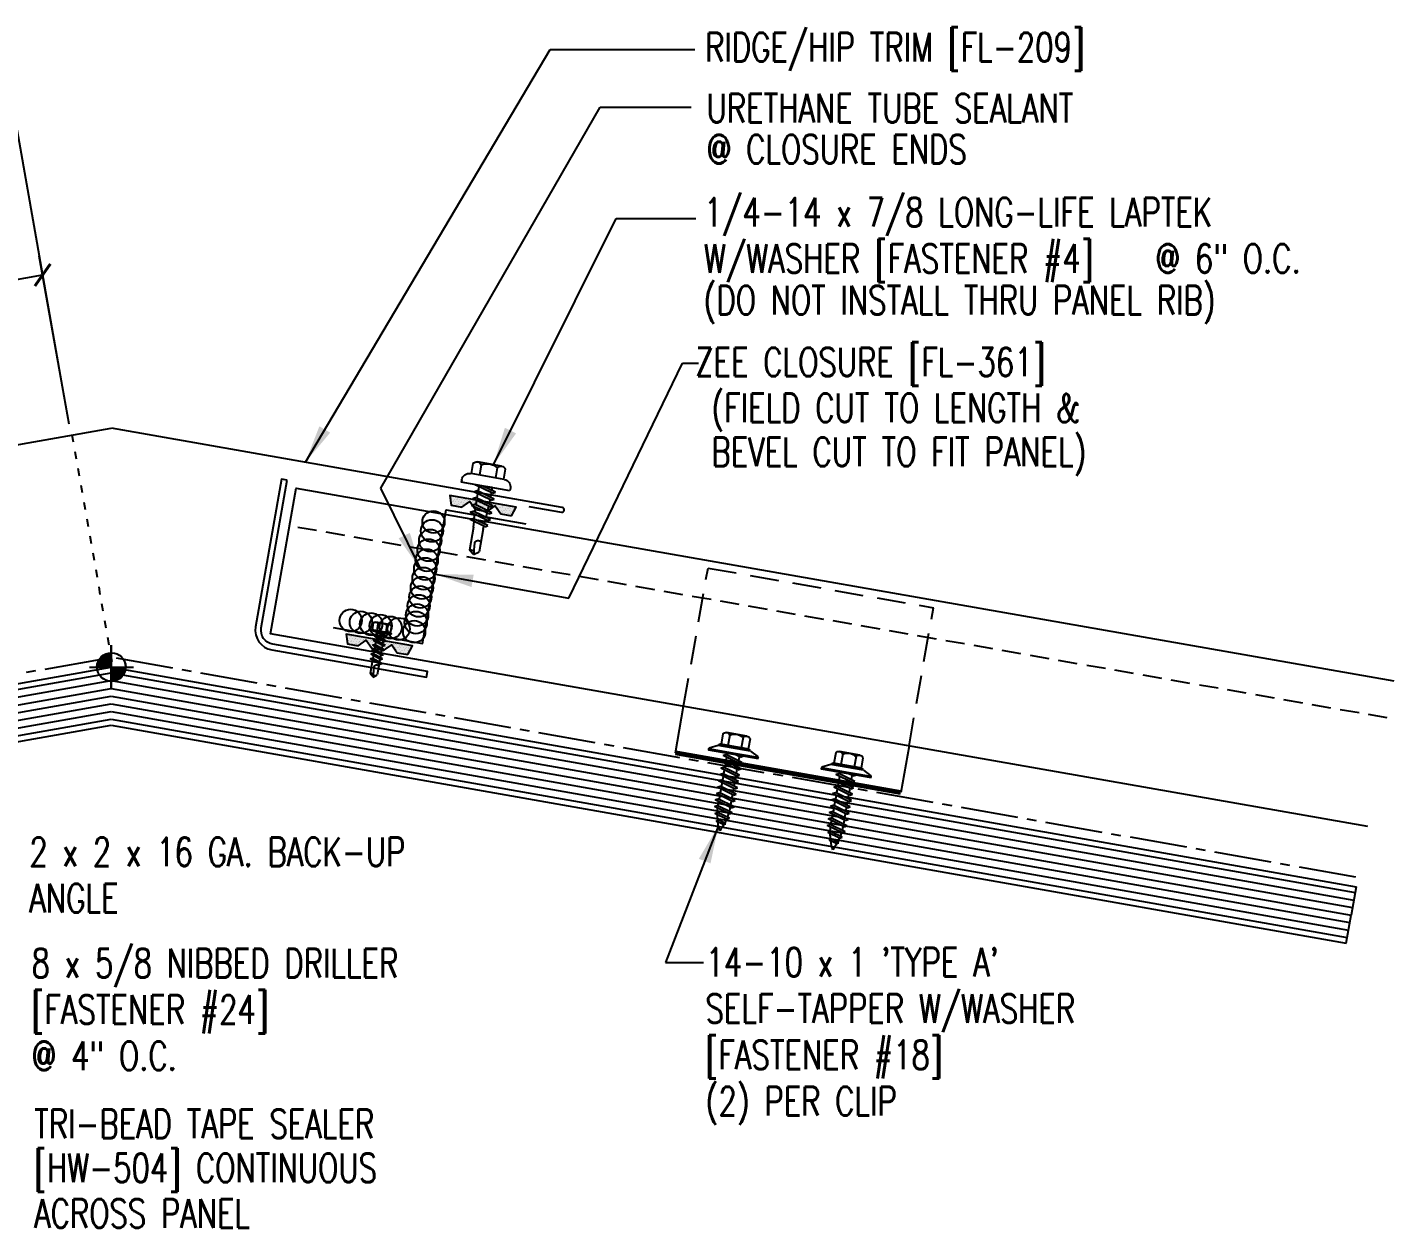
# Model space of a CAD drawing. Header units: inches. Extents: x 1 to 188, y 15 to 98.
# Drawn here: x 18.93 to 36.85, y 15.04 to 30.78 of the extents above; entities that cross this region are included whole.
import ezdxf

# ---------------------------------------------------------------- set-up
doc = ezdxf.new("R2010")
doc.units = ezdxf.units.IN
doc.header["$MEASUREMENT"] = 0
for name, pattern in [('CENTER2', [1.125, 0.75, -0.125, 0.125, -0.125]), ('DOT2', [0.125, 0, -0.125]), ('HIDDEN2', [0.1875, 0.125, -0.0625])]:
    doc.linetypes.add(name, pattern=pattern)
for name, color, linetype in [('BARRIER', 253, 'CENTER2'), ('clip', 5, 'Continuous'), ('CLO', 3, 'Continuous'), ('DIM', 2, 'Continuous'), ('FASTENER', 9, 'Continuous'), ('PANEL', 11, 'Continuous'), ('SEALANT', 8, 'Continuous'), ('SECTION', 11, 'Continuous'), ('STLA', 12, 'Continuous'), ('TAPE', 8, 'Continuous'), ('TEXT', 2, 'Continuous'), ('TRIM', 6, 'Continuous'), ('wood', 3, 'Continuous')]:
    doc.layers.add(name, color=color, linetype=linetype)
doc.styles.add('TEXT', font='SIMPLEX', dxfattribs={"width": 0.75, "height": 6})
doc.styles.add('TEXT1', font='ROMANS.shx', dxfattribs={"width": 0.75, "height": 0.375})
doc.dimstyles.new('DETAIL$7', dxfattribs={"dimscale": 4, "dimtxt": 6, "dimasz": 0.125, "dimexe": 0.0625, "dimexo": 0.125, "dimgap": 0.0625, "dimtad": 1, "dimdec": 5, "dimzin": 3, "dimdsep": 46, "dimlunit": 4, "dimtxsty": 'TEXT', "dimblk": 'ARCHTICK', "dimcen": 0.0625, "dimclrd": 7, "dimclre": 7, "dimclrt": 2, "dimadec": 0, "dimazin": 0, "dimtfac": 0.666667, "dimtdec": 5, "dimtmove": 0, "dimatfit": 3, "dimfxl": 0, "dimfrac": 2, "dimtolj": 1, "dimtzin": 3, "dimarcsym": 0})

# ---------------------------------------------------------------- blocks, each defined once
blk = doc.blocks.new('FD-F4')
at = {"layer": 'TEXT', "style": 'TEXT1', "width": 0.75}
for s, p in [('1/4-14 x 7/8 LONG-LIFE LAPTEK', (0.0047, -0.0408)), ('W/WASHER [FASTENER #4]', (0.0047, -0.1926))]:
    blk.add_text(s, height=0.09375, dxfattribs=at).set_placement(p)
blk.add_attdef('(QUANTITY)', (1.4847, -0.1926), '', height=0.0938, dxfattribs=at)
at = {"layer": 'TEXT', "style": 'TEXT1', "flags": 1}
for tag, p in [('Color', (0.0624, -0.4349)), ('Calc', (0.0624, -0.4349)), ('Opt1', (0.0624, -0.4349)), ('Opt2', (0.0624, -0.4349)), ('Opt3', (0.0624, -0.4349)), ('Description', (0.0624, -0.4349)), ('Multiple', (0.0624, -0.4349)), ('Part', (0.0624, -0.4349)), ('Spare1', (0.0624, -0.6224)), ('Spare2', (0.0624, -0.6224)), ('Spare3', (0.0624, -0.6224)), ('Spare4', (0.0624, -0.6224)), ('Spare5', (0.0624, -0.6224)), ('Spare6', (0.0624, -0.6224)), ('Spare7', (0.0624, -0.6224)), ('Spare8', (0.0624, -0.6224)), ('Spare9', (0.0624, -0.6224)), ('Spare10', (0.0624, -0.6224))]:
    blk.add_attdef(tag, p, '', height=0.0938, dxfattribs=at)
blk = doc.blocks.new('FD-F24')
at = {"layer": 'TEXT', "style": 'TEXT1', "width": 0.75}
for s, p in [('8 x 5/8 NIBBED DRILLER', (0.0047, -0.0408)), ('[FASTENER #24]', (0.0047, -0.1926))]:
    blk.add_text(s, height=0.09375, dxfattribs=at).set_placement(p)
blk.add_attdef('(QUANTITY)', (0.0047, -0.3444), '', height=0.0938, dxfattribs=at)
blk = doc.blocks.new('wp')
at = {"layer": 'SECTION'}
for p, q in [((0, -0.0958), (0, 0.0958)), ((-0.0958, 0), (0.0958, 0))]:
    blk.add_line(p, q, dxfattribs=at)
at = {"layer": 'SECTION', "const_width": 0.0625}
for points in [[(0, 0.0312, 0.414214), (-0.0312, 0, 1)], [(0, -0.0312, 0.414214), (0.0312, 0, 1)]]:
    blk.add_lwpolyline(points, format="xyb", dxfattribs=at)
at = {"layer": 'SECTION'}
blk.add_circle((0, 0), 0.0625, dxfattribs=at)
blk = doc.blocks.new('*X9')
at = {"color": 0}
for p, q in [((-0.434, 0.135), (-0.434, 0.135)), ((-0.434, 0.123), (-0.434, 0.123)), ((-0.422, 0.141), (-0.422, 0.141)), ((-0.422, 0.129), (-0.422, 0.129)), ((-0.422, 0.117), (-0.422, 0.117)), ((-0.422, 0.105), (-0.422, 0.105)), ((-0.422, 0.094), (-0.422, 0.094)), ((-0.422, 0.082), (-0.422, 0.082)), ((-0.41, 0.135), (-0.41, 0.135)), ((-0.41, 0.123), (-0.41, 0.123)), ((-0.41, 0.111), (-0.41, 0.111)), ((-0.41, 0.1), (-0.41, 0.1)), ((-0.41, 0.088), (-0.41, 0.088)), ((-0.41, 0.076), (-0.41, 0.076)), ((-0.41, 0.064), (-0.41, 0.064)), ((-0.41, 0.053), (-0.41, 0.053)), ((-0.41, 0.041), (-0.41, 0.041)), ((-0.398, 0.141), (-0.398, 0.141)), ((-0.398, 0.129), (-0.398, 0.129)), ((-0.398, 0.117), (-0.398, 0.117)), ((-0.398, 0.105), (-0.398, 0.105)), ((-0.398, 0.094), (-0.398, 0.094)), ((-0.398, 0.082), (-0.398, 0.082)), ((-0.398, 0.07), (-0.398, 0.07)), ((-0.398, 0.059), (-0.398, 0.059)), ((-0.398, 0.047), (-0.398, 0.047)), ((-0.398, 0.035), (-0.398, 0.035)), ((-0.398, 0.023), (-0.398, 0.023)), ((-0.387, 0.135), (-0.387, 0.135)), ((-0.387, 0.123), (-0.387, 0.123)), ((-0.387, 0.111), (-0.387, 0.111)), ((-0.387, 0.1), (-0.387, 0.1)), ((-0.387, 0.088), (-0.387, 0.088)), ((-0.387, 0.076), (-0.387, 0.076)), ((-0.387, 0.064), (-0.387, 0.064)), ((-0.387, 0.053), (-0.387, 0.053)), ((-0.387, 0.041), (-0.387, 0.041)), ((-0.387, 0.029), (-0.387, 0.029)), ((-0.375, 0.141), (-0.375, 0.141)), ((-0.375, 0.129), (-0.375, 0.129)), ((-0.375, 0.117), (-0.375, 0.117)), ((-0.375, 0.105), (-0.375, 0.105)), ((-0.375, 0.094), (-0.375, 0.094)), ((-0.375, 0.082), (-0.375, 0.082)), ((-0.375, 0.07), (-0.375, 0.07)), ((-0.375, 0.059), (-0.375, 0.059)), ((-0.375, 0.047), (-0.375, 0.047)), ((-0.375, 0.035), (-0.375, 0.035)), ((-0.375, 0.023), (-0.375, 0.023)), ((-0.363, 0.135), (-0.363, 0.135)), ((-0.363, 0.123), (-0.363, 0.123)), ((-0.363, 0.111), (-0.363, 0.111)), ((-0.363, 0.1), (-0.363, 0.1)), ((-0.363, 0.088), (-0.363, 0.088)), ((-0.363, 0.076), (-0.363, 0.076)), ((-0.363, 0.064), (-0.363, 0.064)), ((-0.363, 0.053), (-0.363, 0.053)), ((-0.363, 0.041), (-0.363, 0.041)), ((-0.363, 0.029), (-0.363, 0.029)), ((-0.352, 0.141), (-0.352, 0.141)), ((-0.352, 0.129), (-0.352, 0.129)), ((-0.352, 0.117), (-0.352, 0.117)), ((-0.352, 0.105), (-0.352, 0.105)), ((-0.352, 0.094), (-0.352, 0.094)), ((-0.352, 0.082), (-0.352, 0.082)), ((-0.352, 0.07), (-0.352, 0.07)), ((-0.352, 0.059), (-0.352, 0.059)), ((-0.352, 0.047), (-0.352, 0.047)), ((-0.352, 0.035), (-0.352, 0.035)), ((-0.352, 0.023), (-0.352, 0.023)), ((-0.34, 0.135), (-0.34, 0.135)), ((-0.34, 0.123), (-0.34, 0.123)), ((-0.34, 0.111), (-0.34, 0.111)), ((-0.34, 0.1), (-0.34, 0.1)), ((-0.34, 0.088), (-0.34, 0.088)), ((-0.34, 0.076), (-0.34, 0.076)), ((-0.34, 0.064), (-0.34, 0.064)), ((-0.34, 0.053), (-0.34, 0.053)), ((-0.34, 0.041), (-0.34, 0.041)), ((-0.34, 0.029), (-0.34, 0.029)), ((-0.328, 0.141), (-0.328, 0.141)), ((-0.328, 0.129), (-0.328, 0.129)), ((-0.328, 0.117), (-0.328, 0.117)), ((-0.328, 0.105), (-0.328, 0.105)), ((-0.328, 0.094), (-0.328, 0.094)), ((-0.328, 0.082), (-0.328, 0.082)), ((-0.328, 0.07), (-0.328, 0.07)), ((-0.328, 0.059), (-0.328, 0.059)), ((-0.328, 0.047), (-0.328, 0.047)), ((-0.328, 0.035), (-0.328, 0.035)), ((-0.328, 0.023), (-0.328, 0.023)), ((-0.316, 0.135), (-0.316, 0.135)), ((-0.316, 0.123), (-0.316, 0.123)), ((-0.316, 0.111), (-0.316, 0.111)), ((-0.316, 0.1), (-0.316, 0.1)), ((-0.316, 0.088), (-0.316, 0.088)), ((-0.316, 0.076), (-0.316, 0.076)), ((-0.316, 0.064), (-0.316, 0.064)), ((-0.316, 0.053), (-0.316, 0.053)), ((-0.316, 0.041), (-0.316, 0.041)), ((-0.316, 0.029), (-0.316, 0.029)), ((-0.305, 0.141), (-0.305, 0.141)), ((-0.305, 0.129), (-0.305, 0.129)), ((-0.305, 0.117), (-0.305, 0.117)), ((-0.305, 0.105), (-0.305, 0.105)), ((-0.305, 0.094), (-0.305, 0.094)), ((-0.305, 0.082), (-0.305, 0.082)), ((-0.305, 0.07), (-0.305, 0.07)), ((-0.305, 0.059), (-0.305, 0.059)), ((-0.305, 0.047), (-0.305, 0.047)), ((-0.305, 0.035), (-0.305, 0.035)), ((-0.305, 0.023), (-0.305, 0.023)), ((-0.293, 0.135), (-0.293, 0.135)), ((-0.293, 0.123), (-0.293, 0.123)), ((-0.293, 0.111), (-0.293, 0.111)), ((-0.293, 0.1), (-0.293, 0.1)), ((-0.293, 0.088), (-0.293, 0.088)), ((-0.293, 0.076), (-0.293, 0.076)), ((-0.293, 0.064), (-0.293, 0.064)), ((-0.293, 0.053), (-0.293, 0.053)), ((-0.293, 0.041), (-0.293, 0.041)), ((-0.293, 0.029), (-0.293, 0.029)), ((-0.281, 0.141), (-0.281, 0.141)), ((-0.281, 0.129), (-0.281, 0.129)), ((-0.281, 0.117), (-0.281, 0.117)), ((-0.281, 0.105), (-0.281, 0.105)), ((-0.281, 0.094), (-0.281, 0.094)), ((-0.281, 0.082), (-0.281, 0.082)), ((-0.281, 0.07), (-0.281, 0.07)), ((-0.281, 0.059), (-0.281, 0.059)), ((-0.281, 0.047), (-0.281, 0.047)), ((-0.281, 0.035), (-0.281, 0.035)), ((-0.281, 0.023), (-0.281, 0.023)), ((-0.27, 0.135), (-0.27, 0.135)), ((-0.27, 0.123), (-0.27, 0.123)), ((-0.27, 0.111), (-0.27, 0.111)), ((-0.27, 0.1), (-0.27, 0.1)), ((-0.27, 0.088), (-0.27, 0.088)), ((-0.27, 0.076), (-0.27, 0.076)), ((-0.27, 0.064), (-0.27, 0.064)), ((-0.27, 0.053), (-0.27, 0.053)), ((-0.27, 0.041), (-0.27, 0.041)), ((-0.27, 0.029), (-0.27, 0.029)), ((-0.258, 0.141), (-0.258, 0.141)), ((-0.258, 0.129), (-0.258, 0.129)), ((-0.258, 0.117), (-0.258, 0.117)), ((-0.258, 0.105), (-0.258, 0.105)), ((-0.258, 0.094), (-0.258, 0.094)), ((-0.258, 0.082), (-0.258, 0.082)), ((-0.258, 0.07), (-0.258, 0.07)), ((-0.258, 0.059), (-0.258, 0.059)), ((-0.258, 0.047), (-0.258, 0.047)), ((-0.258, 0.035), (-0.258, 0.035)), ((-0.258, 0.023), (-0.258, 0.023)), ((-0.246, 0.135), (-0.246, 0.135)), ((-0.246, 0.123), (-0.246, 0.123)), ((-0.246, 0.111), (-0.246, 0.111)), ((-0.246, 0.1), (-0.246, 0.1)), ((-0.246, 0.088), (-0.246, 0.088)), ((-0.246, 0.076), (-0.246, 0.076)), ((-0.246, 0.064), (-0.246, 0.064)), ((-0.246, 0.053), (-0.246, 0.053)), ((-0.246, 0.041), (-0.246, 0.041)), ((-0.234, 0.141), (-0.234, 0.141)), ((-0.234, 0.129), (-0.234, 0.129)), ((-0.234, 0.117), (-0.234, 0.117)), ((-0.234, 0.105), (-0.234, 0.105)), ((-0.234, 0.094), (-0.234, 0.094)), ((-0.234, 0.082), (-0.234, 0.082)), ((-0.234, 0.07), (-0.234, 0.07)), ((-0.234, 0.059), (-0.234, 0.059)), ((-0.234, 0.047), (-0.234, 0.047)), ((-0.223, 0.135), (-0.223, 0.135)), ((-0.223, 0.123), (-0.223, 0.123)), ((-0.223, 0.111), (-0.223, 0.111)), ((-0.223, 0.1), (-0.223, 0.1)), ((-0.223, 0.088), (-0.223, 0.088)), ((-0.223, 0.076), (-0.223, 0.076)), ((-0.223, 0.064), (-0.223, 0.064)), ((-0.211, 0.141), (-0.211, 0.141)), ((-0.211, 0.129), (-0.211, 0.129)), ((-0.211, 0.117), (-0.211, 0.117)), ((-0.211, 0.105), (-0.211, 0.105)), ((-0.211, 0.094), (-0.211, 0.094)), ((-0.211, 0.082), (-0.211, 0.082)), ((-0.211, 0.07), (-0.211, 0.07)), ((-0.199, 0.135), (-0.199, 0.135)), ((-0.199, 0.123), (-0.199, 0.123)), ((-0.199, 0.111), (-0.199, 0.111)), ((-0.199, 0.1), (-0.199, 0.1)), ((-0.199, 0.088), (-0.199, 0.088)), ((-0.188, 0.141), (-0.188, 0.141)), ((-0.188, 0.129), (-0.188, 0.129)), ((-0.188, 0.117), (-0.188, 0.117)), ((-0.188, 0.105), (-0.188, 0.105)), ((-0.188, 0.094), (-0.188, 0.094)), ((-0.176, 0.135), (-0.176, 0.135)), ((-0.176, 0.123), (-0.176, 0.123)), ((-0.176, 0.111), (-0.176, 0.111)), ((-0.164, 0.141), (-0.164, 0.141)), ((-0.164, 0.129), (-0.164, 0.129)), ((-0.164, 0.117), (-0.164, 0.117)), ((-0.164, 0.105), (-0.164, 0.105)), ((-0.152, 0.135), (-0.152, 0.135)), ((-0.152, 0.123), (-0.152, 0.123)), ((-0.152, 0.111), (-0.152, 0.111)), ((-0.152, 0.1), (-0.152, 0.1)), ((-0.141, 0.141), (-0.141, 0.141)), ((-0.141, 0.129), (-0.141, 0.129)), ((-0.141, 0.117), (-0.141, 0.117)), ((-0.141, 0.105), (-0.141, 0.105)), ((-0.141, 0.094), (-0.141, 0.094)), ((-0.141, 0.082), (-0.141, 0.082)), ((-0.129, 0.135), (-0.129, 0.135)), ((-0.129, 0.123), (-0.129, 0.123)), ((-0.129, 0.111), (-0.129, 0.111)), ((-0.129, 0.1), (-0.129, 0.1)), ((-0.129, 0.088), (-0.129, 0.088)), ((-0.129, 0.076), (-0.129, 0.076)), ((-0.117, 0.141), (-0.117, 0.141)), ((-0.117, 0.129), (-0.117, 0.129)), ((-0.117, 0.117), (-0.117, 0.117)), ((-0.117, 0.105), (-0.117, 0.105)), ((-0.117, 0.094), (-0.117, 0.094)), ((-0.117, 0.082), (-0.117, 0.082)), ((-0.117, 0.07), (-0.117, 0.07)), ((-0.117, 0.059), (-0.117, 0.059)), ((-0.105, 0.135), (-0.105, 0.135)), ((-0.105, 0.123), (-0.105, 0.123)), ((-0.105, 0.111), (-0.105, 0.111)), ((-0.105, 0.1), (-0.105, 0.1)), ((-0.105, 0.088), (-0.105, 0.088)), ((-0.105, 0.076), (-0.105, 0.076)), ((-0.105, 0.064), (-0.105, 0.064)), ((-0.105, 0.053), (-0.105, 0.053)), ((-0.094, 0.141), (-0.094, 0.141)), ((-0.094, 0.129), (-0.094, 0.129)), ((-0.094, 0.117), (-0.094, 0.117)), ((-0.094, 0.105), (-0.094, 0.105)), ((-0.094, 0.094), (-0.094, 0.094)), ((-0.094, 0.082), (-0.094, 0.082)), ((-0.094, 0.07), (-0.094, 0.07)), ((-0.094, 0.059), (-0.094, 0.059)), ((-0.094, 0.047), (-0.094, 0.047)), ((-0.094, 0.035), (-0.094, 0.035)), ((-0.082, 0.135), (-0.082, 0.135)), ((-0.082, 0.123), (-0.082, 0.123)), ((-0.082, 0.111), (-0.082, 0.111)), ((-0.082, 0.1), (-0.082, 0.1)), ((-0.082, 0.088), (-0.082, 0.088)), ((-0.082, 0.076), (-0.082, 0.076)), ((-0.082, 0.064), (-0.082, 0.064)), ((-0.082, 0.053), (-0.082, 0.053)), ((-0.082, 0.041), (-0.082, 0.041)), ((-0.082, 0.029), (-0.082, 0.029)), ((-0.07, 0.141), (-0.07, 0.141)), ((-0.07, 0.129), (-0.07, 0.129)), ((-0.07, 0.117), (-0.07, 0.117)), ((-0.07, 0.105), (-0.07, 0.105)), ((-0.07, 0.094), (-0.07, 0.094)), ((-0.07, 0.082), (-0.07, 0.082)), ((-0.07, 0.07), (-0.07, 0.07)), ((-0.07, 0.059), (-0.07, 0.059)), ((-0.07, 0.047), (-0.07, 0.047)), ((-0.07, 0.035), (-0.07, 0.035)), ((-0.07, 0.023), (-0.07, 0.023)), ((-0.059, 0.135), (-0.059, 0.135)), ((-0.059, 0.123), (-0.059, 0.123)), ((-0.059, 0.111), (-0.059, 0.111)), ((-0.059, 0.1), (-0.059, 0.1)), ((-0.059, 0.088), (-0.059, 0.088)), ((-0.059, 0.076), (-0.059, 0.076)), ((-0.059, 0.064), (-0.059, 0.064)), ((-0.059, 0.053), (-0.059, 0.053)), ((-0.059, 0.041), (-0.059, 0.041)), ((-0.059, 0.029), (-0.059, 0.029)), ((-0.047, 0.141), (-0.047, 0.141)), ((-0.047, 0.129), (-0.047, 0.129)), ((-0.047, 0.117), (-0.047, 0.117)), ((-0.047, 0.105), (-0.047, 0.105)), ((-0.047, 0.094), (-0.047, 0.094)), ((-0.047, 0.082), (-0.047, 0.082)), ((-0.047, 0.07), (-0.047, 0.07)), ((-0.047, 0.059), (-0.047, 0.059)), ((-0.047, 0.047), (-0.047, 0.047)), ((-0.047, 0.035), (-0.047, 0.035)), ((-0.047, 0.023), (-0.047, 0.023)), ((-0.035, 0.135), (-0.035, 0.135)), ((-0.035, 0.123), (-0.035, 0.123)), ((-0.035, 0.111), (-0.035, 0.111)), ((-0.035, 0.1), (-0.035, 0.1)), ((-0.035, 0.088), (-0.035, 0.088)), ((-0.035, 0.076), (-0.035, 0.076)), ((-0.035, 0.064), (-0.035, 0.064)), ((-0.035, 0.053), (-0.035, 0.053)), ((-0.035, 0.041), (-0.035, 0.041)), ((-0.035, 0.029), (-0.035, 0.029)), ((-0.023, 0.141), (-0.023, 0.141)), ((-0.023, 0.129), (-0.023, 0.129)), ((-0.023, 0.117), (-0.023, 0.117)), ((-0.023, 0.105), (-0.023, 0.105)), ((-0.023, 0.094), (-0.023, 0.094)), ((-0.023, 0.082), (-0.023, 0.082)), ((-0.023, 0.07), (-0.023, 0.07)), ((-0.023, 0.059), (-0.023, 0.059)), ((-0.023, 0.047), (-0.023, 0.047)), ((-0.023, 0.035), (-0.023, 0.035)), ((-0.023, 0.023), (-0.023, 0.023)), ((-0.012, 0.135), (-0.012, 0.135)), ((-0.012, 0.123), (-0.012, 0.123)), ((-0.012, 0.111), (-0.012, 0.111)), ((-0.012, 0.1), (-0.012, 0.1)), ((-0.012, 0.088), (-0.012, 0.088)), ((-0.012, 0.076), (-0.012, 0.076)), ((-0.012, 0.064), (-0.012, 0.064)), ((-0.012, 0.053), (-0.012, 0.053)), ((-0.012, 0.041), (-0.012, 0.041)), ((-0.012, 0.029), (-0.012, 0.029)), ((0, 0.141), (0, 0.141)), ((0, 0.129), (0, 0.129)), ((0, 0.117), (0, 0.117)), ((0, 0.105), (0, 0.105)), ((0, 0.094), (0, 0.094)), ((0, 0.082), (0, 0.082)), ((0, 0.07), (0, 0.07)), ((0, 0.059), (0, 0.059)), ((0, 0.047), (0, 0.047)), ((0, 0.035), (0, 0.035)), ((0, 0.023), (0, 0.023)), ((0.012, 0.135), (0.012, 0.135)), ((0.012, 0.123), (0.012, 0.123)), ((0.012, 0.111), (0.012, 0.111)), ((0.012, 0.1), (0.012, 0.1)), ((0.012, 0.088), (0.012, 0.088)), ((0.012, 0.076), (0.012, 0.076)), ((0.012, 0.064), (0.012, 0.064)), ((0.012, 0.053), (0.012, 0.053)), ((0.012, 0.041), (0.012, 0.041)), ((0.012, 0.029), (0.012, 0.029)), ((0.023, 0.141), (0.023, 0.141)), ((0.023, 0.129), (0.023, 0.129)), ((0.023, 0.117), (0.023, 0.117)), ((0.023, 0.105), (0.023, 0.105)), ((0.023, 0.094), (0.023, 0.094)), ((0.023, 0.082), (0.023, 0.082)), ((0.023, 0.07), (0.023, 0.07)), ((0.023, 0.059), (0.023, 0.059)), ((0.023, 0.047), (0.023, 0.047)), ((0.023, 0.035), (0.023, 0.035)), ((0.023, 0.023), (0.023, 0.023)), ((0.035, 0.135), (0.035, 0.135)), ((0.035, 0.123), (0.035, 0.123)), ((0.035, 0.111), (0.035, 0.111)), ((0.035, 0.1), (0.035, 0.1)), ((0.035, 0.088), (0.035, 0.088)), ((0.035, 0.076), (0.035, 0.076)), ((0.035, 0.064), (0.035, 0.064)), ((0.035, 0.053), (0.035, 0.053)), ((0.035, 0.041), (0.035, 0.041)), ((0.035, 0.029), (0.035, 0.029)), ((0.047, 0.141), (0.047, 0.141)), ((0.047, 0.129), (0.047, 0.129)), ((0.047, 0.117), (0.047, 0.117)), ((0.047, 0.105), (0.047, 0.105)), ((0.047, 0.094), (0.047, 0.094)), ((0.047, 0.082), (0.047, 0.082)), ((0.047, 0.07), (0.047, 0.07)), ((0.047, 0.059), (0.047, 0.059)), ((0.047, 0.047), (0.047, 0.047)), ((0.047, 0.035), (0.047, 0.035)), ((0.047, 0.023), (0.047, 0.023)), ((0.059, 0.135), (0.059, 0.135)), ((0.059, 0.123), (0.059, 0.123)), ((0.059, 0.111), (0.059, 0.111)), ((0.059, 0.1), (0.059, 0.1)), ((0.059, 0.088), (0.059, 0.088)), ((0.059, 0.076), (0.059, 0.076)), ((0.059, 0.064), (0.059, 0.064)), ((0.059, 0.053), (0.059, 0.053)), ((0.059, 0.041), (0.059, 0.041)), ((0.059, 0.029), (0.059, 0.029)), ((0.07, 0.141), (0.07, 0.141)), ((0.07, 0.129), (0.07, 0.129)), ((0.07, 0.117), (0.07, 0.117)), ((0.07, 0.105), (0.07, 0.105)), ((0.07, 0.094), (0.07, 0.094)), ((0.07, 0.082), (0.07, 0.082)), ((0.07, 0.07), (0.07, 0.07)), ((0.07, 0.059), (0.07, 0.059)), ((0.07, 0.047), (0.07, 0.047)), ((0.07, 0.035), (0.07, 0.035)), ((0.07, 0.023), (0.07, 0.023)), ((0.082, 0.135), (0.082, 0.135)), ((0.082, 0.123), (0.082, 0.123)), ((0.082, 0.111), (0.082, 0.111)), ((0.082, 0.1), (0.082, 0.1)), ((0.082, 0.088), (0.082, 0.088)), ((0.082, 0.076), (0.082, 0.076)), ((0.082, 0.064), (0.082, 0.064)), ((0.082, 0.053), (0.082, 0.053)), ((0.082, 0.041), (0.082, 0.041)), ((0.082, 0.029), (0.082, 0.029)), ((0.094, 0.141), (0.094, 0.141)), ((0.094, 0.129), (0.094, 0.129)), ((0.094, 0.117), (0.094, 0.117)), ((0.094, 0.105), (0.094, 0.105)), ((0.094, 0.094), (0.094, 0.094)), ((0.094, 0.082), (0.094, 0.082)), ((0.094, 0.07), (0.094, 0.07)), ((0.094, 0.059), (0.094, 0.059)), ((0.094, 0.047), (0.094, 0.047)), ((0.094, 0.035), (0.094, 0.035)), ((0.105, 0.135), (0.105, 0.135)), ((0.105, 0.123), (0.105, 0.123)), ((0.105, 0.111), (0.105, 0.111)), ((0.105, 0.1), (0.105, 0.1)), ((0.105, 0.088), (0.105, 0.088)), ((0.105, 0.076), (0.105, 0.076)), ((0.105, 0.064), (0.105, 0.064)), ((0.105, 0.053), (0.105, 0.053)), ((0.117, 0.141), (0.117, 0.141)), ((0.117, 0.129), (0.117, 0.129)), ((0.117, 0.117), (0.117, 0.117)), ((0.117, 0.105), (0.117, 0.105)), ((0.117, 0.094), (0.117, 0.094)), ((0.117, 0.082), (0.117, 0.082)), ((0.117, 0.07), (0.117, 0.07)), ((0.117, 0.059), (0.117, 0.059)), ((0.129, 0.135), (0.129, 0.135)), ((0.129, 0.123), (0.129, 0.123)), ((0.129, 0.111), (0.129, 0.111)), ((0.129, 0.1), (0.129, 0.1)), ((0.129, 0.088), (0.129, 0.088)), ((0.129, 0.076), (0.129, 0.076)), ((0.141, 0.141), (0.141, 0.141)), ((0.141, 0.129), (0.141, 0.129)), ((0.141, 0.117), (0.141, 0.117)), ((0.141, 0.105), (0.141, 0.105)), ((0.141, 0.094), (0.141, 0.094)), ((0.141, 0.082), (0.141, 0.082)), ((0.152, 0.135), (0.152, 0.135)), ((0.152, 0.123), (0.152, 0.123)), ((0.152, 0.111), (0.152, 0.111)), ((0.152, 0.1), (0.152, 0.1)), ((0.164, 0.141), (0.164, 0.141)), ((0.164, 0.129), (0.164, 0.129)), ((0.164, 0.117), (0.164, 0.117)), ((0.164, 0.105), (0.164, 0.105)), ((0.176, 0.135), (0.176, 0.135)), ((0.176, 0.123), (0.176, 0.123)), ((0.176, 0.111), (0.176, 0.111)), ((0.188, 0.141), (0.188, 0.141)), ((0.188, 0.129), (0.188, 0.129)), ((0.188, 0.117), (0.188, 0.117)), ((0.188, 0.105), (0.188, 0.105)), ((0.188, 0.094), (0.188, 0.094)), ((0.199, 0.135), (0.199, 0.135)), ((0.199, 0.123), (0.199, 0.123)), ((0.199, 0.111), (0.199, 0.111)), ((0.199, 0.1), (0.199, 0.1)), ((0.199, 0.088), (0.199, 0.088)), ((0.211, 0.141), (0.211, 0.141)), ((0.211, 0.129), (0.211, 0.129)), ((0.211, 0.117), (0.211, 0.117)), ((0.211, 0.105), (0.211, 0.105)), ((0.211, 0.094), (0.211, 0.094)), ((0.211, 0.082), (0.211, 0.082)), ((0.211, 0.07), (0.211, 0.07)), ((0.223, 0.135), (0.223, 0.135)), ((0.223, 0.123), (0.223, 0.123)), ((0.223, 0.111), (0.223, 0.111)), ((0.223, 0.1), (0.223, 0.1)), ((0.223, 0.088), (0.223, 0.088)), ((0.223, 0.076), (0.223, 0.076)), ((0.223, 0.064), (0.223, 0.064)), ((0.234, 0.141), (0.234, 0.141)), ((0.234, 0.129), (0.234, 0.129)), ((0.234, 0.117), (0.234, 0.117)), ((0.234, 0.105), (0.234, 0.105)), ((0.234, 0.094), (0.234, 0.094)), ((0.234, 0.082), (0.234, 0.082)), ((0.234, 0.07), (0.234, 0.07)), ((0.234, 0.059), (0.234, 0.059)), ((0.234, 0.047), (0.234, 0.047)), ((0.246, 0.135), (0.246, 0.135)), ((0.246, 0.123), (0.246, 0.123)), ((0.246, 0.111), (0.246, 0.111)), ((0.246, 0.1), (0.246, 0.1)), ((0.246, 0.088), (0.246, 0.088)), ((0.246, 0.076), (0.246, 0.076)), ((0.246, 0.064), (0.246, 0.064)), ((0.246, 0.053), (0.246, 0.053)), ((0.246, 0.041), (0.246, 0.041)), ((0.258, 0.141), (0.258, 0.141)), ((0.258, 0.129), (0.258, 0.129)), ((0.258, 0.117), (0.258, 0.117)), ((0.258, 0.105), (0.258, 0.105)), ((0.258, 0.094), (0.258, 0.094)), ((0.258, 0.082), (0.258, 0.082)), ((0.258, 0.07), (0.258, 0.07)), ((0.258, 0.059), (0.258, 0.059)), ((0.258, 0.047), (0.258, 0.047)), ((0.258, 0.035), (0.258, 0.035)), ((0.258, 0.023), (0.258, 0.023)), ((0.27, 0.135), (0.27, 0.135)), ((0.27, 0.123), (0.27, 0.123)), ((0.27, 0.111), (0.27, 0.111)), ((0.27, 0.1), (0.27, 0.1)), ((0.27, 0.088), (0.27, 0.088)), ((0.27, 0.076), (0.27, 0.076)), ((0.27, 0.064), (0.27, 0.064)), ((0.27, 0.053), (0.27, 0.053)), ((0.27, 0.041), (0.27, 0.041)), ((0.27, 0.029), (0.27, 0.029)), ((0.281, 0.141), (0.281, 0.141)), ((0.281, 0.129), (0.281, 0.129)), ((0.281, 0.117), (0.281, 0.117)), ((0.281, 0.105), (0.281, 0.105)), ((0.281, 0.094), (0.281, 0.094)), ((0.281, 0.082), (0.281, 0.082)), ((0.281, 0.07), (0.281, 0.07)), ((0.281, 0.059), (0.281, 0.059)), ((0.281, 0.047), (0.281, 0.047)), ((0.281, 0.035), (0.281, 0.035)), ((0.281, 0.023), (0.281, 0.023)), ((0.293, 0.135), (0.293, 0.135)), ((0.293, 0.123), (0.293, 0.123)), ((0.293, 0.111), (0.293, 0.111)), ((0.293, 0.1), (0.293, 0.1)), ((0.293, 0.088), (0.293, 0.088)), ((0.293, 0.076), (0.293, 0.076)), ((0.293, 0.064), (0.293, 0.064)), ((0.293, 0.053), (0.293, 0.053)), ((0.293, 0.041), (0.293, 0.041)), ((0.293, 0.029), (0.293, 0.029)), ((0.305, 0.141), (0.305, 0.141)), ((0.305, 0.129), (0.305, 0.129)), ((0.305, 0.117), (0.305, 0.117)), ((0.305, 0.105), (0.305, 0.105)), ((0.305, 0.094), (0.305, 0.094)), ((0.305, 0.082), (0.305, 0.082)), ((0.305, 0.07), (0.305, 0.07)), ((0.305, 0.059), (0.305, 0.059)), ((0.305, 0.047), (0.305, 0.047)), ((0.305, 0.035), (0.305, 0.035)), ((0.305, 0.023), (0.305, 0.023)), ((0.316, 0.135), (0.316, 0.135)), ((0.316, 0.123), (0.316, 0.123)), ((0.316, 0.111), (0.316, 0.111)), ((0.316, 0.1), (0.316, 0.1)), ((0.316, 0.088), (0.316, 0.088)), ((0.316, 0.076), (0.316, 0.076)), ((0.316, 0.064), (0.316, 0.064)), ((0.316, 0.053), (0.316, 0.053)), ((0.316, 0.041), (0.316, 0.041)), ((0.316, 0.029), (0.316, 0.029)), ((0.328, 0.141), (0.328, 0.141)), ((0.328, 0.129), (0.328, 0.129)), ((0.328, 0.117), (0.328, 0.117)), ((0.328, 0.105), (0.328, 0.105)), ((0.328, 0.094), (0.328, 0.094)), ((0.328, 0.082), (0.328, 0.082)), ((0.328, 0.07), (0.328, 0.07)), ((0.328, 0.059), (0.328, 0.059)), ((0.328, 0.047), (0.328, 0.047)), ((0.328, 0.035), (0.328, 0.035)), ((0.328, 0.023), (0.328, 0.023)), ((0.34, 0.135), (0.34, 0.135)), ((0.34, 0.123), (0.34, 0.123)), ((0.34, 0.111), (0.34, 0.111)), ((0.34, 0.1), (0.34, 0.1)), ((0.34, 0.088), (0.34, 0.088)), ((0.34, 0.076), (0.34, 0.076)), ((0.34, 0.064), (0.34, 0.064)), ((0.34, 0.053), (0.34, 0.053)), ((0.34, 0.041), (0.34, 0.041)), ((0.34, 0.029), (0.34, 0.029)), ((0.352, 0.141), (0.352, 0.141)), ((0.352, 0.129), (0.352, 0.129)), ((0.352, 0.117), (0.352, 0.117)), ((0.352, 0.105), (0.352, 0.105)), ((0.352, 0.094), (0.352, 0.094)), ((0.352, 0.082), (0.352, 0.082)), ((0.352, 0.07), (0.352, 0.07)), ((0.352, 0.059), (0.352, 0.059)), ((0.352, 0.047), (0.352, 0.047)), ((0.352, 0.035), (0.352, 0.035)), ((0.352, 0.023), (0.352, 0.023)), ((0.363, 0.135), (0.363, 0.135)), ((0.363, 0.123), (0.363, 0.123)), ((0.363, 0.111), (0.363, 0.111)), ((0.363, 0.1), (0.363, 0.1)), ((0.363, 0.088), (0.363, 0.088)), ((0.363, 0.076), (0.363, 0.076)), ((0.363, 0.064), (0.363, 0.064)), ((0.363, 0.053), (0.363, 0.053)), ((0.363, 0.041), (0.363, 0.041)), ((0.363, 0.029), (0.363, 0.029)), ((0.375, 0.141), (0.375, 0.141)), ((0.375, 0.129), (0.375, 0.129)), ((0.375, 0.117), (0.375, 0.117)), ((0.375, 0.105), (0.375, 0.105)), ((0.375, 0.094), (0.375, 0.094)), ((0.375, 0.082), (0.375, 0.082)), ((0.375, 0.07), (0.375, 0.07)), ((0.375, 0.059), (0.375, 0.059)), ((0.375, 0.047), (0.375, 0.047)), ((0.375, 0.035), (0.375, 0.035)), ((0.375, 0.023), (0.375, 0.023)), ((0.387, 0.135), (0.387, 0.135)), ((0.387, 0.123), (0.387, 0.123)), ((0.387, 0.111), (0.387, 0.111)), ((0.387, 0.1), (0.387, 0.1)), ((0.387, 0.088), (0.387, 0.088)), ((0.387, 0.076), (0.387, 0.076)), ((0.387, 0.064), (0.387, 0.064)), ((0.387, 0.053), (0.387, 0.053)), ((0.387, 0.041), (0.387, 0.041)), ((0.387, 0.029), (0.387, 0.029)), ((0.398, 0.141), (0.398, 0.141)), ((0.398, 0.129), (0.398, 0.129)), ((0.398, 0.117), (0.398, 0.117)), ((0.398, 0.105), (0.398, 0.105)), ((0.398, 0.094), (0.398, 0.094)), ((0.398, 0.082), (0.398, 0.082)), ((0.398, 0.07), (0.398, 0.07)), ((0.398, 0.059), (0.398, 0.059)), ((0.398, 0.047), (0.398, 0.047)), ((0.398, 0.035), (0.398, 0.035)), ((0.398, 0.023), (0.398, 0.023)), ((0.41, 0.135), (0.41, 0.135)), ((0.41, 0.123), (0.41, 0.123)), ((0.41, 0.111), (0.41, 0.111)), ((0.41, 0.1), (0.41, 0.1)), ((0.41, 0.088), (0.41, 0.088)), ((0.41, 0.076), (0.41, 0.076)), ((0.41, 0.064), (0.41, 0.064)), ((0.41, 0.053), (0.41, 0.053)), ((0.41, 0.041), (0.41, 0.041)), ((0.422, 0.141), (0.422, 0.141)), ((0.422, 0.129), (0.422, 0.129)), ((0.422, 0.117), (0.422, 0.117)), ((0.422, 0.105), (0.422, 0.105)), ((0.422, 0.094), (0.422, 0.094)), ((0.422, 0.082), (0.422, 0.082)), ((0.434, 0.135), (0.434, 0.135)), ((0.434, 0.123), (0.434, 0.123))]:
    blk.add_line(p, q, dxfattribs=at)
blk = doc.blocks.new('MB_DBTAP')
at = {"layer": 'TAPE', "color": 9}
blk.add_lwpolyline([(-0.403, 0.018), (-0.442, 0.141), (0.442, 0.141), (0.403, 0.018), (0.26, 0.018), (0.17, 0.109), (0.079, 0.018), (0, 0.018), (-0.079, 0.018), (-0.17, 0.109), (-0.26, 0.018)], close=True, dxfattribs=at)
at = {"layer": 'TAPE', "color": 251}
blk.add_blockref('*X9', (0, 0), dxfattribs=at)
blk = doc.blocks.new('MB_DW4')
at = {"layer": 'FASTENER'}
for p, q in [((-0.217, 0.305), (-0.217, 0.171)), ((-0.163, 0.337), (0.159, 0.337)), ((-0.108, 0.305), (-0.108, 0.171)), ((0.105, 0.305), (0.105, 0.171)), ((0.214, 0.305), (0.214, 0.171)), ((-0.326, 0.071), (-0.326, 0.037)), ((-0.326, 0.037), (0.322, 0.037)), ((-0.226, 0.171), (0.214, 0.171)), ((-0.141, -0.014), (0.037, 0.037)), ((-0.105, -0.034), (0.137, 0.035)), ((-0.088, 0.037), (-0.088, 0.001)), ((-0.088, 0.037), (0.085, 0.037)), ((0.085, 0.037), (0.134, 0.037)), ((0.085, 0.02), (0.085, -0.041)), ((0.137, 0.035), (0.134, 0.037)), ((0.322, 0.071), (0.322, 0.037)), ((-0.105, -0.034), (-0.141, -0.014)), ((-0.141, -0.105), (0.102, -0.036)), ((-0.105, -0.125), (-0.141, -0.105)), ((-0.141, -0.196), (0.102, -0.127)), ((-0.105, -0.125), (0.137, -0.056)), ((-0.105, -0.216), (0.137, -0.147)), ((-0.088, -0.029), (-0.088, -0.09)), ((-0.088, -0.12), (-0.088, -0.181)), ((0.085, -0.071), (0.085, -0.131)), ((0.085, -0.162), (0.085, -0.211)), ((0.137, -0.056), (0.102, -0.036)), ((0.137, -0.147), (0.102, -0.127)), ((-0.105, -0.216), (-0.141, -0.196)), ((-0.141, -0.287), (0.102, -0.217)), ((-0.105, -0.307), (-0.141, -0.287)), ((-0.141, -0.378), (0.102, -0.308)), ((-0.105, -0.307), (0.137, -0.238)), ((-0.105, -0.398), (0.137, -0.328)), ((-0.084, -0.27), (-0.088, -0.211)), ((-0.078, -0.36), (-0.082, -0.3)), ((0.071, -0.408), (0.075, -0.346)), ((0.077, -0.315), (0.082, -0.253)), ((0.084, -0.223), (0.085, -0.211)), ((0.137, -0.238), (0.102, -0.217)), ((0.137, -0.328), (0.102, -0.308)), ((-0.105, -0.398), (-0.141, -0.378)), ((-0.122, -0.463), (0.089, -0.403)), ((-0.086, -0.483), (-0.122, -0.463)), ((-0.086, -0.483), (0.124, -0.423)), ((-0.071, -0.449), (-0.075, -0.389)), ((-0.066, -0.516), (-0.069, -0.478)), ((-0.066, -0.516), (-0.066, -0.82)), ((0.063, -0.515), (0.068, -0.439)), ((0.063, -0.516), (0.063, -0.82)), ((0.124, -0.423), (0.089, -0.403)), ((-0.003, -0.854), (0.009, -0.714)), ((-0.002, -0.866), (-0.066, -0.82)), ((-0.002, -0.866), (0.063, -0.82))]:
    blk.add_line(p, q, dxfattribs=at)
for centre, radius, start, end in [((-0.163, 0.274), 0.0628, 29.8754, 150.1246), ((-0.002, 0.141), 0.196, 56.9974, 123.0026), ((0.159, 0.274), 0.0628, 29.8754, 150.1246), ((-0.226, 0.071), 0.1, 90, 180), ((0.222, 0.071), 0.1, 0, 90), ((0.073, -0.516), 0.01, 175.9484, 180), ((-0.036, -0.723), 0.0461, 11.1445, 130.906), ((0.039, -0.855), 0.0422, 55.4585, 194.8454)]:
    blk.add_arc(centre, radius, start, end, dxfattribs=at)
blk = doc.blocks.new('sd2')
at = {"layer": 'FASTENER'}
for p, q in [((-0.129, 0.049), (0.129, 0.049)), ((-0.129, 0.037), (0.129, 0.037)), ((-0.121, 0.142), (-0.121, 0.049)), ((-0.121, 0.049), (0.121, 0.049)), ((-0.09, 0.159), (0.09, 0.159)), ((-0.081, 0.002), (0.031, 0.037)), ((-0.057, -0.012), (-0.081, 0.002)), ((-0.06, 0.142), (-0.06, 0.049)), ((-0.057, -0.012), (0.081, 0.034)), ((-0.046, 0.037), (0.046, 0.037)), ((-0.046, 0.037), (-0.046, 0.012)), ((0.046, 0.037), (0.077, 0.037)), ((0.046, 0.024), (0.046, -0.016)), ((0.06, 0.142), (0.06, 0.049)), ((0.081, 0.034), (0.077, 0.037)), ((0.121, 0.142), (0.121, 0.049)), ((-0.081, -0.059), (0.057, -0.013)), ((-0.057, -0.072), (-0.081, -0.059)), ((-0.081, -0.12), (0.057, -0.073)), ((-0.057, -0.133), (-0.081, -0.12)), ((-0.081, -0.18), (0.057, -0.134)), ((-0.057, -0.072), (0.081, -0.026)), ((-0.057, -0.133), (0.081, -0.087)), ((-0.057, -0.194), (0.081, -0.147)), ((-0.046, -0.008), (-0.046, -0.049)), ((-0.046, -0.069), (-0.046, -0.109)), ((-0.046, -0.13), (-0.046, -0.17)), ((0.046, -0.036), (0.046, -0.077)), ((0.046, -0.097), (0.046, -0.137)), ((0.046, -0.157), (0.046, -0.198)), ((0.081, -0.026), (0.057, -0.013)), ((0.081, -0.087), (0.057, -0.073)), ((0.081, -0.147), (0.057, -0.134)), ((-0.057, -0.194), (-0.081, -0.18)), ((-0.081, -0.241), (0.057, -0.195)), ((-0.057, -0.254), (-0.081, -0.241)), ((-0.081, -0.301), (0.057, -0.255)), ((-0.057, -0.315), (-0.081, -0.301)), ((-0.081, -0.362), (0.057, -0.316)), ((-0.057, -0.254), (0.081, -0.208)), ((-0.057, -0.315), (0.081, -0.269)), ((-0.057, -0.375), (0.081, -0.329)), ((-0.046, -0.19), (-0.046, -0.231)), ((-0.046, -0.251), (-0.046, -0.291)), ((-0.046, -0.311), (-0.046, -0.352)), ((0.046, -0.218), (0.046, -0.258)), ((0.046, -0.279), (0.046, -0.319)), ((0.046, -0.339), (0.046, -0.518)), ((0.081, -0.208), (0.057, -0.195)), ((0.081, -0.269), (0.057, -0.255)), ((0.081, -0.329), (0.057, -0.316)), ((-0.057, -0.375), (-0.081, -0.362)), ((-0.046, -0.372), (-0.046, -0.518)), ((0, -0.559), (-0.046, -0.518)), ((0, -0.559), (0.046, -0.518)), ((0.001, -0.527), (0.01, -0.424))]:
    blk.add_line(p, q, dxfattribs=at)
for centre, radius, start, end in [((-0.129, 0.043), 0.00596, 90, 270), ((-0.09, 0.124), 0.0351, 29.8754, 150.1246), ((0, 0.05), 0.109, 56.9974, 123.0026), ((0.09, 0.124), 0.0351, 29.8754, 150.1246), ((0.129, 0.043), 0.00596, 270, 90), ((-0.023, -0.423), 0.0323, 358.9683, 135.8668), ((0.028, -0.543), 0.0314, 54.099, 208.7466)]:
    blk.add_arc(centre, radius, start, end, dxfattribs=at)
blk = doc.blocks.new('st10')
at = {"layer": 'FASTENER'}
for p, q in [((-0.181, 0.276), (-0.181, 0.137)), ((-0.135, 0.302), (0.135, 0.302)), ((-0.089, 0.276), (-0.089, 0.137)), ((0.089, 0.276), (0.089, 0.137)), ((0.181, 0.276), (0.181, 0.137)), ((-0.217, 0.114), (-0.326, 0.059)), ((-0.326, 0.059), (-0.326, 0.049)), ((-0.326, 0.049), (0.326, 0.049)), ((-0.217, 0.114), (0.217, 0.114)), ((-0.193, 0.137), (0.193, 0.137)), ((-0.193, 0.119), (0.193, 0.119)), ((-0.181, 0.137), (0.181, 0.137)), ((-0.129, 0.035), (-0.124, 0.037)), ((-0.096, 0.017), (-0.129, 0.035)), ((-0.129, -0.049), (0.096, 0.015)), ((-0.124, 0.037), (-0.08, 0.037)), ((-0.096, 0.017), (-0.025, 0.037)), ((-0.08, 0.037), (0.08, 0.037)), ((-0.08, 0.021), (-0.08, -0.035)), ((0.08, 0.037), (0.08, 0.011)), ((0.129, -0.003), (0.096, 0.015)), ((0.217, 0.114), (0.326, 0.059)), ((0.326, 0.059), (0.326, 0.049)), ((-0.096, -0.068), (-0.129, -0.049)), ((-0.129, -0.134), (0.096, -0.069)), ((-0.096, -0.152), (-0.129, -0.134)), ((-0.129, -0.218), (0.096, -0.154)), ((-0.096, -0.068), (0.129, -0.004)), ((-0.096, -0.152), (0.129, -0.088)), ((-0.096, -0.237), (0.129, -0.172)), ((-0.08, -0.063), (-0.08, -0.12)), ((-0.08, -0.148), (-0.08, -0.204)), ((0.08, -0.016), (0.08, -0.074)), ((0.08, -0.102), (0.08, -0.158)), ((0.129, -0.088), (0.096, -0.069)), ((0.129, -0.172), (0.096, -0.154)), ((-0.096, -0.237), (-0.129, -0.218)), ((-0.129, -0.303), (0.096, -0.238)), ((-0.096, -0.321), (-0.129, -0.303)), ((-0.129, -0.387), (0.096, -0.323)), ((-0.096, -0.321), (0.129, -0.257)), ((-0.096, -0.406), (0.129, -0.341)), ((-0.08, -0.232), (-0.08, -0.288)), ((-0.08, -0.317), (-0.08, -0.373)), ((0.08, -0.186), (0.08, -0.243)), ((0.08, -0.27), (0.08, -0.327)), ((0.08, -0.355), (0.08, -0.412)), ((0.129, -0.257), (0.096, -0.238)), ((0.129, -0.341), (0.096, -0.323)), ((-0.096, -0.406), (-0.129, -0.387)), ((-0.129, -0.471), (0.096, -0.407)), ((-0.096, -0.49), (-0.129, -0.471)), ((-0.129, -0.556), (0.096, -0.491)), ((-0.096, -0.49), (0.129, -0.426)), ((-0.096, -0.575), (0.129, -0.51)), ((-0.08, -0.401), (-0.08, -0.457)), ((-0.08, -0.485), (-0.08, -0.542)), ((0.08, -0.44), (0.08, -0.496)), ((0.08, -0.524), (0.08, -0.58)), ((0.129, -0.426), (0.096, -0.407)), ((0.129, -0.51), (0.096, -0.491)), ((-0.096, -0.575), (-0.129, -0.556)), ((-0.129, -0.64), (0.096, -0.576)), ((-0.096, -0.659), (-0.129, -0.64)), ((-0.121, -0.722), (0.092, -0.662)), ((-0.096, -0.659), (0.129, -0.595)), ((-0.088, -0.741), (0.125, -0.68)), ((-0.08, -0.57), (-0.08, -0.626)), ((0.125, -0.68), (0.092, -0.662)), ((0.129, -0.595), (0.096, -0.576)), ((-0.088, -0.741), (-0.121, -0.722)), ((-0.095, -0.799), (0.071, -0.752)), ((-0.061, -0.818), (-0.095, -0.799)), ((-0.063, -0.877), (0.034, -0.847)), ((-0.029, -0.895), (-0.063, -0.877)), ((-0.061, -0.818), (0.104, -0.771)), ((-0.029, -0.895), (0.068, -0.866)), ((0.068, -0.866), (0.034, -0.847)), ((0.104, -0.771), (0.071, -0.752))]:
    blk.add_line(p, q, dxfattribs=at)
blk.add_lwpolyline([(-0.331, 0.037), (-0.331, 0.049), (0.331, 0.049), (0.331, 0.037)], close=True, dxfattribs=at)
for centre, radius, start, end in [((-0.135, 0.25), 0.0527, 29.8754, 150.1246), ((0, 0.138), 0.164, 56.9974, 123.0026), ((0.135, 0.25), 0.0527, 29.8754, 150.1246), ((-0.193, 0.128), 0.00894, 90, 270), ((0.193, 0.128), 0.00894, 270, 90), ((0.676, -0.642), 0.757, 180.9696, 185.1765), ((-0.676, -0.642), 0.757, 351.6648, 356.0901), ((-0.676, -0.642), 0.757, 358.2537, 2.5109), ((0.676, -0.642), 0.757, 187.255, 191.3837), ((0.676, -0.642), 0.757, 193.4363, 197.6723), ((0.676, -0.642), 0.757, 199.1495, 206.7351), ((-0.676, -0.642), 0.757, 333.2649, 342.2085), ((-0.676, -0.642), 0.757, 343.5473, 349.3968)]:
    blk.add_arc(centre, radius, start, end, dxfattribs=at)
blk = doc.blocks.new('_ArchTick')
at = {"color": 0, "linetype": 'ByBlock', "const_width": 0.15}
blk.add_lwpolyline([(-0.5, -0.5), (0.5, 0.5)], dxfattribs=at)

msp = doc.modelspace()

# ---------------------------------------------------------------- linework, layer by layer
at = {"color": 7}
msp.add_line((19.39389, 26.06449), (18.64928, 30.28733), dxfattribs=at)
for p, q in [((26.44437, 29.73161), (27.63423, 29.73161)), ((27.52124, 26.37444), (27.73067, 26.37444))]:
    msp.add_line(p, q)
at = {"color": 0, "linetype": 'ByBlock', "const_width": 0.0375}
for points in [[(19.03033, 27.38557), (19.23312, 27.67518)], [(19.23312, 27.67518), (19.03033, 27.38557)]]:
    msp.add_lwpolyline(points, dxfattribs=at)
at = {"layer": 'BARRIER'}
for p in [(3.65627, 19.62833), (36.34889, 19.63452)]:
    msp.add_line(p, (20.03218, 22.51585), dxfattribs=at)
at = {"layer": 'clip', "linetype": 'HIDDEN2', "ltscale": 3}
for p, q in [((27.53705, 21.87439), (27.85675, 23.6875)), ((27.85675, 23.6875), (30.81118, 23.16656)), ((30.49191, 21.35593), (30.81118, 23.16656))]:
    msp.add_line(p, q, dxfattribs=at)
at = {"layer": 'clip'}
for p, q in [((27.4295, 21.26444), (27.53705, 21.87439)), ((30.49191, 21.35593), (30.38392, 20.74349)), ((30.38392, 20.74349), (27.4295, 21.26444))]:
    msp.add_line(p, q, dxfattribs=at)
at = {"layer": 'clip', "const_width": 0.0625}
msp.add_lwpolyline([(30.38392, 20.74349), (27.4295, 21.26444)], dxfattribs=at)
at = {"layer": 'CLO'}
msp.add_lwpolyline([(22.94193, 22.90543), (24.11139, 22.69922), (24.42283, 24.44978), (25.46919, 24.26527)], dxfattribs=at)
at = {"layer": 'DIM', "color": 7}
for p, q in [((19.48071, 25.57209), (19.08831, 27.77658)), ((19.48071, 25.57209), (19.08831, 27.77658)), ((17.17625, 27.18557), (19.13172, 27.53037))]:
    msp.add_line(p, q, dxfattribs=at)
at = {"layer": 'PANEL', "color": 8, "linetype": 'HIDDEN2', "ltscale": 2}
msp.add_line((36.76187, 21.72221), (22.36954, 24.23984), dxfattribs=at)
at = {"layer": 'PANEL'}
msp.add_lwpolyline([(36.50862, 20.29972), (22.11995, 22.82435), (22.45683, 24.73488), (36.84684, 22.20611)], dxfattribs=at)
at = {"layer": 'SEALANT'}
for centre in [(24.2572, 24.29116), (24.21418, 24.04723), (24.23674, 24.17517), (24.19203, 23.92156), (24.16872, 23.78939), (24.12635, 23.54909), (24.14883, 23.67657), (24.10478, 23.42675), (24.06334, 23.19174), (24.08371, 23.30728), (23.17106, 22.9997), (23.30535, 22.97602), (24.02473, 22.97277), (24.04214, 23.07152), (23.43869, 22.95251), (23.56469, 22.9303), (23.69473, 22.90737), (23.80056, 22.88871), (24.00359, 22.85291)]:
    msp.add_circle(centre, 0.14629, dxfattribs=at)
at = {"layer": 'STLA'}
msp.add_lwpolyline([(22.33938, 24.83978), (22.26581, 24.85275), (21.92454, 22.91726, 0.41421356), (22.13722, 22.61352), (24.164, 22.25614), (24.17698, 22.3297), (22.15019, 22.68708, -0.41421356), (21.9981, 22.90429)], format="xyb", close=True, dxfattribs=at)
at = {"layer": 'TEXT', "linetype": 'DOT2'}
msp.add_line((20.04484, 22.45544), (19.52008, 25.43148), dxfattribs=at)
at = {"layer": 'TEXT'}
for p in [(28.16811, 21.1342), (28.90671, 21.00397), (29.64532, 20.87373)]:
    msp.add_point(p, dxfattribs=at)
at = {"layer": 'TRIM'}
for p, q in [((14.12334, 24.47988), (20.03218, 25.52177)), ((25.94555, 24.47988), (20.0367, 25.52177)), ((25.50817, 24.49354), (25.93469, 24.41833))]:
    msp.add_line(p, q, dxfattribs=at)
msp.add_arc((25.94012, 24.44911), 0.03125, 260, 80, dxfattribs=at)
at = {"layer": 'wood', "color": 3, "linetype": 'CONTINUOUS'}
for p, q in [((3.67797, 19.50523), (20.03218, 22.38892)), ((20.03218, 22.38892), (36.35387, 19.50672)), ((3.80821, 18.76662), (20.03209, 21.62733)), ((20.03209, 21.62733), (36.22344, 18.76815)), ((36.35387, 19.50672), (36.28865, 19.13743)), ((36.22344, 18.76815), (36.28865, 19.13743))]:
    msp.add_line(p, q, dxfattribs=at)
at = {"layer": 'wood', "color": 9, "linetype": 'CONTINUOUS'}
for p, q in [((3.691, 19.43137), (20.03217, 22.31276)), ((20.03217, 22.31276), (36.34082, 19.43286)), ((3.70836, 19.33289), (20.03216, 22.21122)), ((3.72573, 19.23441), (20.03215, 22.10967)), ((20.03215, 22.10967), (36.30604, 19.23591)), ((20.03216, 22.21122), (36.32343, 19.33438)), ((3.74309, 19.13593), (20.03214, 22.00813)), ((3.76046, 19.03745), (20.03212, 21.90658)), ((20.03212, 21.90658), (36.27126, 19.03896)), ((20.03214, 22.00813), (36.28865, 19.13743)), ((3.77782, 18.93897), (20.03211, 21.80504)), ((3.79519, 18.84049), (20.0321, 21.70349)), ((20.0321, 21.70349), (36.23649, 18.842)), ((20.03211, 21.80504), (36.25388, 18.94048))]:
    msp.add_line(p, q, dxfattribs=at)

# ---------------------------------------------------------------- block references
at = {"layer": 'FASTENER', "xscale": -1}
for name, p, rotation in [('MB_DW4', (24.93182, 24.72006), 350.0000000000001), ('sd2', (23.56262, 22.80672), 350.0000000000002), ('st10', (28.18136, 21.20938), 349.9999999999999), ('st10', (29.66185, 20.9603), 349.9999999999999)]:
    msp.add_blockref(name, p, dxfattribs=dict(at, rotation=rotation))
at = {"layer": 'TAPE', "xscale": -1, "rotation": 350.0000000000001}
for p in [(24.88089, 24.42368), (23.52234, 22.60384)]:
    msp.add_blockref('MB_DBTAP', p, dxfattribs=at)
at = {"layer": 'TEXT', "xscale": 4, "yscale": 4, "zscale": 4}
for name, p, values in [('FD-F4', (27.78367, 28.32942), {'(QUANTITY)': '@ 6" O.C.'}), ('FD-F24', (18.96846, 18.48081), {'(QUANTITY)': '@ 4" O.C.'})]:
    msp.add_blockref(name, p, dxfattribs=at).add_auto_attribs(values)
at = {"layer": 'TEXT', "xscale": 3, "yscale": 3, "zscale": 3}
for p in [(20.03218, 22.38892), (20.03444, 22.38892)]:
    msp.add_blockref('wp', p, dxfattribs=at)

# ---------------------------------------------------------------- texts
at = {"layer": 'TEXT', "style": 'TEXT1', "width": 0.75}
for s, p in [('RIDGE/HIP TRIM [FL-209]', (27.81927, 30.33104)), ('URETHANE TUBE SEALANT', (27.83834, 29.52847, 0)), ('@ CLOSURE ENDS', (27.83834, 28.99164, 0)), ('(DO NOT INSTALL THRU PANEL RIB)', (27.79895, 27.01345, 0)), ('  ZEE CLOSURE [FL-361]', (27.30357, 26.20149)), ('(FIELD CUT TO LENGTH &', (27.90136, 25.60049)), ('BEVEL CUT TO FIT PANEL)', (27.90136, 25.02258)), ('2 x 2 x 16 GA. BACK-UP', (18.95819, 19.7776)), ('ANGLE', (18.95819, 19.17046)), ("14-10 x 1 'TYPE A'", (27.82448, 18.33182)), ('SELF-TAPPER W/WASHER', (27.82448, 17.72468)), ('[FASTENER #18]', (27.82448, 17.11753)), ('(2) PER CLIP', (27.82448, 16.51039)), ('TRI-BEAD TAPE SEALER', (19.02062, 16.21305)), ('[HW-504] CONTINUOUS', (19.02062, 15.6339)), ('ACROSS PANEL', (19.02062, 15.03772))]:
    msp.add_text(s, height=0.375, dxfattribs=at).set_placement(p)

# ---------------------------------------------------------------- leaders
for points in [[(22.57663, 25.07392), (25.78539, 30.48657), (27.68196, 30.48657)], [(24.09369, 23.66381), (23.56737, 24.73602), (26.44437, 29.73161)], [(25.04338, 25.04216), (26.65332, 28.26988), (27.69804, 28.26988)], [(24.27742, 23.60683), (26.03197, 23.29294), (27.52124, 26.37444)], [(27.99361, 20.31099), (27.29732, 18.51413), (27.79558, 18.51413)]]:
    msp.add_leader(points, dimstyle='DETAIL$7')

doc.saveas('drawing.dxf')
